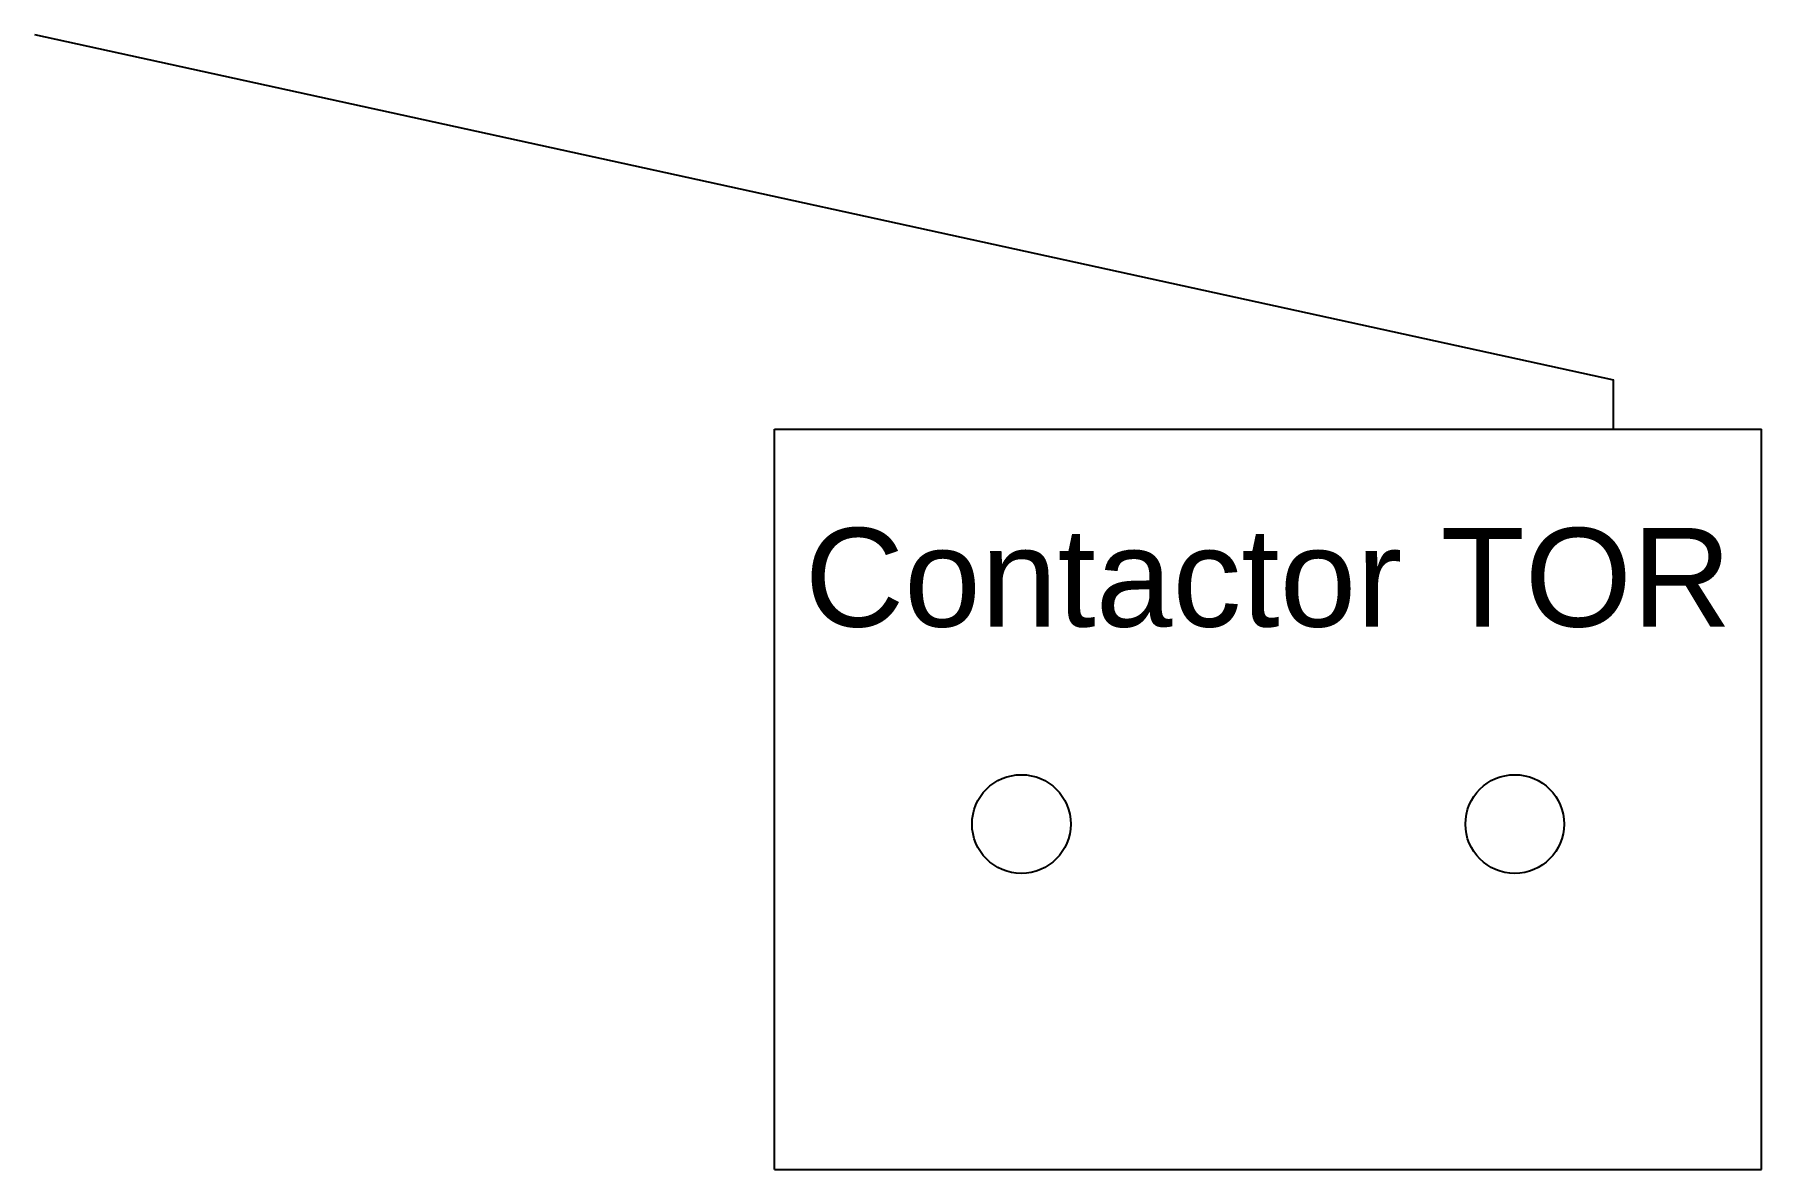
# Model space of a CAD drawing. Header units: millimetres. Extents: x 25 to 60, y 35 to 58.
import ezdxf
from ezdxf.enums import TextEntityAlignment as Align

# ---------------------------------------------------------------- set-up
doc = ezdxf.new("R2010")
doc.units = ezdxf.units.MM
doc.layers.get('0').update_dxf_attribs({"lineweight": 25, "true_color": 0x000000})
doc.styles.add('textstyle0', font='')
doc.styles.get('textstyle0').set_extended_font_data('Arial')

# ---------------------------------------------------------------- blocks, each defined once
blk = doc.blocks.new('contactor_tor')
for p, q in [((-15, 8), (17, 1)), ((17, 0), (17, 1)), ((0, 0), (20, 0)), ((0, -15), (0, 0)), ((20, -15), (20, 0)), ((0, -15), (20, -15))]:
    blk.add_line(p, q)
for centre in [(5, -8), (15, -8)]:
    blk.add_circle(centre, 1)
at = {"style": 'textstyle0'}
blk.add_text('Contactor TOR', height=2, dxfattribs=at).set_placement((10, -3), align=Align.MIDDLE_CENTER)

msp = doc.modelspace()

# ---------------------------------------------------------------- block references
msp.add_blockref('contactor_tor', (40, 50))

doc.saveas('drawing.dxf')
